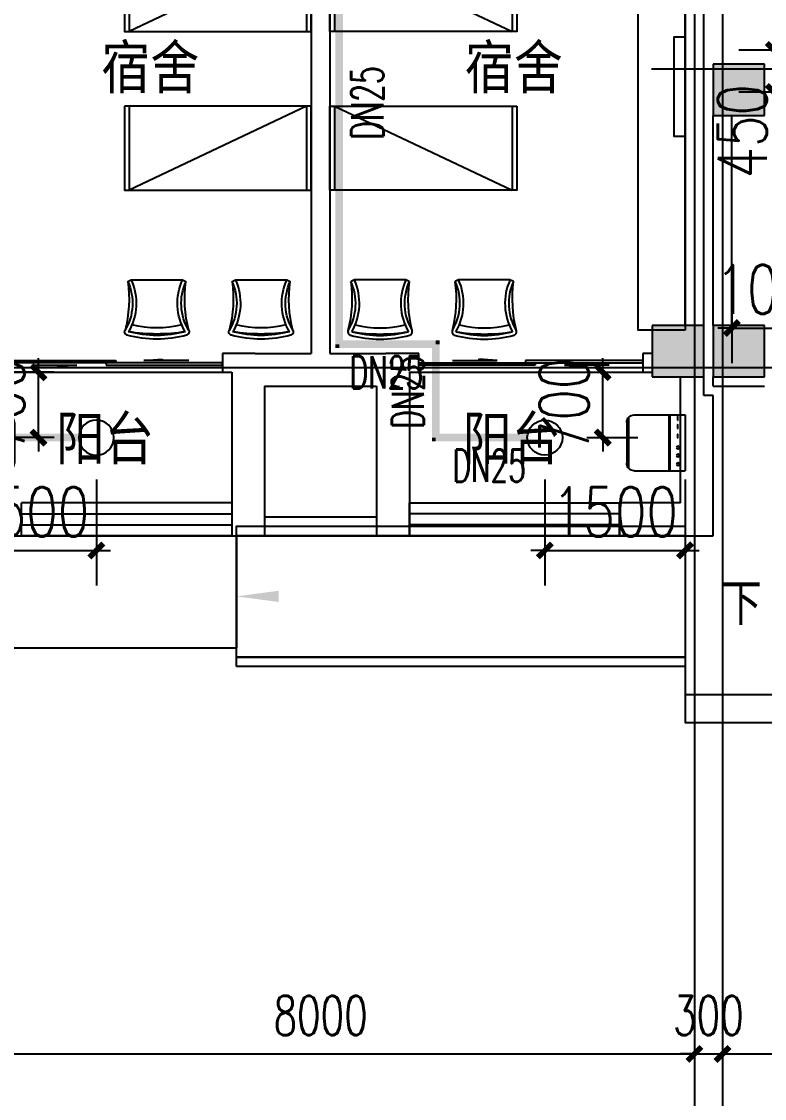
# Model space of a CAD drawing. Extents: x 0 to 2838408, y -923048 to 203859.
# Drawn here: x 2722063 to 2730013, y -275318 to -263787 of the extents above; entities that cross this region are included whole.
import ezdxf

# ---------------------------------------------------------------- set-up
doc = ezdxf.new("R2010")
doc.units = 0
doc.header["$LTSCALE"] = 1000
doc.layers.add('A-ANNO-IDEN', color=3, linetype='Continuous', lineweight=0)
doc.layers.add('A-ANNO-TXT', color=7, linetype='Continuous', lineweight=0, plot=False)
for name, color, linetype in [('A-Fixt', 81, 'Continuous'), ('AXIS', 3, 'Continuous'), ('COLUMN', 9, 'Continuous'), ('DIM_喷淋', 3, 'Continuous'), ('DOTE', 8, 'Continuous'), ('E2-栏杆', 92, 'Continuous'), ('E2-楼梯、坡道', 52, 'Continuous'), ('EQUIP_喷头', 7, 'Continuous'), ('GROUND', 2, 'Continuous'), ('PIPE-喷淋', 6, 'Continuous'), ('PUB_HATCH', 8, 'Continuous'), ('PUB_TEXT', 7, 'Continuous'), ('TEXT_喷淋', 7, 'Continuous'), ('TWT_DIM', 3, 'Continuous'), ('WALL', 9, 'Continuous'), ('WINDOW', 4, 'Continuous'), ('XREF', 8, 'Continuous'), ('配景', 3, 'Continuous')]:
    doc.layers.add(name, color=color, linetype=linetype)
doc.styles.add('-黑体_T3', font='', dxfattribs={"width": 0.8})
doc.styles.add('_TCH_DIM_T3', font='SIMPLEX', dxfattribs={"width": 0.75, "bigfont": 'HZTXT'})
doc.styles.add('_TWT_PIPEDN', font='SIMPLEX', dxfattribs={"width": 0.8, "height": 2.3, "bigfont": 'HZTXT'})
doc.styles.add('A_DIM_T3', font='SIMPLEX', dxfattribs={"width": 0.7, "bigfont": 'HZ'})
doc.styles.get("Standard").update_dxf_attribs({"font": 'geniso.shx', "bigfont": 'hztxt.shx'})
doc.styles.get('-黑体_T3').set_extended_font_data('SimHei')
doc.dimstyles.new('_TCH_ARCH&&150', dxfattribs={"dimtxt": 420, "dimasz": 150, "dimexe": 375, "dimexo": 450, "dimgap": 202.5, "dimtad": 1, "dimdec": 0, "dimzin": 0, "dimdsep": 46, "dimtxsty": 'A_DIM_T3', "dimblk": 'ARCHTICK', "dimcen": 0.09, "dimclrt": 7, "dimazin": 2, "dimtfac": 1, "dimtdec": 0, "dimtix": 1, "dimtmove": 2, "dimatfit": 3, "dimfxl": 150, "dimtolj": 1, "dimtzin": 0, "dimarcsym": 0})
doc.dimstyles.new('_TWT_ARCH&&150', dxfattribs={"dimtxt": 525, "dimasz": 150, "dimexe": 375, "dimexo": 450, "dimgap": 150, "dimtad": 1, "dimdec": 0, "dimzin": 0, "dimdsep": 46, "dimtxsty": '_TCH_DIM_T3', "dimblk": 'ARCHTICK', "dimcen": 0.09, "dimclrt": 7, "dimazin": 2, "dimtfac": 1, "dimtdec": 0, "dimtix": 1, "dimtmove": 2, "dimatfit": 3, "dimfxl": 1, "dimtolj": 1, "dimtzin": 0, "dimarcsym": 0})

# ---------------------------------------------------------------- blocks, each defined once
blk = doc.blocks.new('单人床')
at = {"layer": 'A-Fixt'}
for p, q in [((47774, 13973), (48674, 13973)), ((47774, 12073), (48674, 13973)), ((47774, 12073), (48674, 12073))]:
    blk.add_line(p, q, dxfattribs=at)
blk.add_lwpolyline([(47774, 14023), (48674, 14023), (48674, 12023), (47774, 12023), (47774, 14023)], dxfattribs=at)
blk = doc.blocks.new('CH_AP01')
for p, q in [((-311, 17), (-275, 0)), ((-275, 0), (275, 0)), ((275, 0), (311, 17))]:
    blk.add_line(p, q)
for centre, radius, start, end in [((-307, 555), 37.8, 100.1859, 202.8359), ((0, -579), 1213, 74.7104, 105.2896), ((0, -579), 1173, 75.0287, 104.9713), ((0, -1278), 1857, 80.611, 99.389), ((307, 555), 37.8, 337.1641, 79.8141), ((-1658, 202), 1360, 352.1659, 14.4283), ((-824, 250), 563, 335.5038, 31.0903), ((-824, 250), 603, 335.5038, 30.2691), ((0, -579), 1093, 75.8767, 104.1233), ((824, 250), 603, 149.7309, 204.4962), ((824, 250), 563, 148.9097, 204.4962), ((1658, 202), 1360, 165.5717, 187.8341)]:
    blk.add_arc(centre, radius, start, end)
blk = doc.blocks.new('A$C61295E98')
at = {"color": 3}
for p, q in [((544, 598), (0, 598)), ((0, 598), (0, 0)), ((161, 598), (161, 0)), ((170, 0), (170, 598)), ((603, 572), (603, 26)), ((624, 518), (624, 80)), ((544, 0), (0, 0))]:
    blk.add_line(p, q, dxfattribs=at)
for points in [[(82, 540), (75, 540), (75, 577), (82, 577)], [(82, 453), (75, 453), (75, 490), (82, 490)], [(82, 353), (75, 353), (75, 389), (82, 389)]]:
    blk.add_lwpolyline(points, close=True, dxfattribs=at)
for centre in [(74, 250), (74, 164), (74, 71)]:
    blk.add_circle(centre, 15.7, dxfattribs=at)
for centre, start, end in [((544, 518), 360, 90), ((544, 80), 270, 0)]:
    blk.add_arc(centre, 80, start, end, dxfattribs=at)
blk = doc.blocks.new('宿舍')
at = {"layer": 'A-Fixt'}
for p, q in [((47854, 13802), (48354, 15702)), ((48354, 13802), (47854, 15702)), ((47854, 13802), (48354, 13802))]:
    blk.add_line(p, q, dxfattribs=at)
for points in [[(47854, 8602), (48354, 8602), (48354, 15702), (47854, 15702)], [(47854, 10676), (47970, 10676), (47970, 11743), (47854, 11743)]]:
    blk.add_lwpolyline(points, close=True, dxfattribs=at)
at = {"xscale": -1, "rotation": 90}
for p in [(63677, 60475), (63677, 58775)]:
    blk.add_blockref('单人床', p, dxfattribs=at)
at = {"layer": 'A-Fixt', "xscale": -1, "rotation": 180}
for p in [(50002, 9140), (51117, 9140)]:
    blk.add_blockref('CH_AP01', p, dxfattribs=at)
at = {"layer": '配景', "color": 252}
blk.add_blockref('A$C61295E98', (47854, 7097), dxfattribs=at)
blk = doc.blocks.new('_ArchTick')
at = {"color": 0, "linetype": 'ByBlock', "const_width": 0.4}
blk.add_lwpolyline([(-0.5, -0.5), (0.5, 0.5)], dxfattribs=at)
blk = doc.blocks.new('*D841')
at = {"layer": 'AXIS', "color": 0, "lineweight": -2, "transparency": 16777216}
for p, q in [((2385217, -271542), (2385217, -275217)), ((2393217, -271542), (2393217, -275217)), ((2385217, -274842), (2393217, -274842))]:
    blk.add_line(p, q, dxfattribs=at)
at = {"layer": 'Defpoints', "color": 0, "transparency": 16777216}
for p in [(2385217, -271092), (2393217, -271092), (2393217, -274842)]:
    blk.add_point(p, dxfattribs=at)
at = {"layer": 'AXIS', "color": 0, "lineweight": -2, "transparency": 16777216, "xscale": 150, "yscale": 150, "zscale": 150, "rotation": 180}
blk.add_blockref('_ArchTick', (2385217, -274842), dxfattribs=at)
at = {"layer": 'AXIS', "color": 0, "lineweight": -2, "transparency": 16777216, "xscale": 150, "yscale": 150, "zscale": 150}
blk.add_blockref('_ArchTick', (2393217, -274842), dxfattribs=at)
at = {"layer": 'AXIS', "color": 7, "transparency": 16777216, "insert": (2389217, -274430), "char_height": 420, "attachment_point": 5, "style": 'A_DIM_T3'}
blk.add_mtext('\\A1;8000', dxfattribs=at)
blk = doc.blocks.new('*D842')
at = {"layer": 'AXIS', "color": 0, "lineweight": -2, "transparency": 16777216}
for p, q in [((2393217, -271542), (2393217, -275217)), ((2393517, -271542), (2393517, -275217)), ((2393217, -274842), (2393067, -274842)), ((2393217, -274842), (2393517, -274842)), ((2393517, -274842), (2393667, -274842))]:
    blk.add_line(p, q, dxfattribs=at)
at = {"layer": 'Defpoints', "color": 0, "transparency": 16777216}
for p in [(2393217, -271092), (2393517, -271092), (2393517, -274842)]:
    blk.add_point(p, dxfattribs=at)
at = {"layer": 'AXIS', "color": 0, "lineweight": -2, "transparency": 16777216, "xscale": 150, "yscale": 150, "zscale": 150}
blk.add_blockref('_ArchTick', (2393217, -274842), dxfattribs=at)
at = {"layer": 'AXIS', "color": 0, "lineweight": -2, "transparency": 16777216, "xscale": 150, "yscale": 150, "zscale": 150, "rotation": 180}
blk.add_blockref('_ArchTick', (2393517, -274842), dxfattribs=at)
at = {"layer": 'AXIS', "color": 7, "transparency": 16777216, "insert": (2393367, -274430), "char_height": 420, "attachment_point": 5, "style": 'A_DIM_T3'}
blk.add_mtext('\\A1;300', dxfattribs=at)
blk = doc.blocks.new('*D843')
at = {"layer": 'AXIS', "color": 0, "lineweight": -2, "transparency": 16777216}
for p, q in [((2393517, -271542), (2393517, -275217)), ((2401217, -271542), (2401217, -275217)), ((2393517, -274842), (2401217, -274842))]:
    blk.add_line(p, q, dxfattribs=at)
at = {"layer": 'Defpoints', "color": 0, "transparency": 16777216}
for p in [(2393517, -271092), (2401217, -271092), (2401217, -274842)]:
    blk.add_point(p, dxfattribs=at)
at = {"layer": 'AXIS', "color": 0, "lineweight": -2, "transparency": 16777216, "xscale": 150, "yscale": 150, "zscale": 150, "rotation": 180}
blk.add_blockref('_ArchTick', (2393517, -274842), dxfattribs=at)
at = {"layer": 'AXIS', "color": 0, "lineweight": -2, "transparency": 16777216, "xscale": 150, "yscale": 150, "zscale": 150}
blk.add_blockref('_ArchTick', (2401217, -274842), dxfattribs=at)
at = {"layer": 'AXIS', "color": 7, "transparency": 16777216, "insert": (2397367, -274430), "char_height": 420, "attachment_point": 5, "style": 'A_DIM_T3'}
blk.add_mtext('\\A1;7700', dxfattribs=at)
blk = doc.blocks.new('$WINLIB2D$00000001')
at = {"color": 0}
for points in [[(-0.5, 0.5), (-0.5, -0.5)], [(-0.5, 0.5), (0.5, 0.5)], [(0.5, -0.5), (0.5, 0.5)], [(0.5, 0.1667), (-0.5, 0.1667)], [(0.5, -0.1667), (-0.5, -0.1667)], [(-0.5, -0.5), (0.5, -0.5)]]:
    blk.add_lwpolyline(points, dxfattribs=at)
blk = doc.blocks.new('$DorLib2D$00000131')
at = {"color": 0, "linetype": 'Continuous'}
for p, q in [((0.15, 0.125), (0.2319, 0.1973)), ((0.2319, 0.1973), (0.2319, 0.125)), ((-0.5, 0.125), (-0.5, 0)), ((0.0192, 0.125), (-0.5, 0.125)), ((0.0192, 0), (0.0192, 0.125)), ((0.35, 0.125), (0.15, 0.125)), ((-0.5, 0), (0.0192, 0)), ((-0.024, 0), (0.5, 0)), ((-0.024, -0.125), (-0.024, 0)), ((0.5, 0), (0.5, -0.125)), ((-0.35, -0.125), (-0.15, -0.125)), ((-0.2319, -0.1973), (-0.2319, -0.125)), ((-0.15, -0.125), (-0.2319, -0.1973)), ((0.5, -0.125), (-0.024, -0.125))]:
    blk.add_line(p, q, dxfattribs=at)
blk = doc.blocks.new('*D1361')
at = {"layer": 'Defpoints', "color": 0, "linetype": 'ByBlock', "transparency": 16777216}
for p in [(2721363, -268242), (2722863, -268242), (2722863, -269450)]:
    blk.add_point(p, dxfattribs=at)
at = {"layer": 'TWT_DIM', "color": 0, "linetype": 'ByBlock', "lineweight": -2, "transparency": 16777216}
for p, q in [((2721363, -268692), (2721363, -269825)), ((2722863, -268692), (2722863, -269825)), ((2721363, -269450), (2721213, -269450)), ((2721363, -269450), (2722863, -269450)), ((2722863, -269450), (2723013, -269450))]:
    blk.add_line(p, q, dxfattribs=at)
at = {"layer": 'TWT_DIM', "color": 0, "linetype": 'ByBlock', "lineweight": -2, "transparency": 16777216, "xscale": 150, "yscale": 150, "zscale": 150}
blk.add_blockref('_ArchTick', (2721363, -269450), dxfattribs=at)
at = {"layer": 'TWT_DIM', "color": 0, "linetype": 'ByBlock', "lineweight": -2, "transparency": 16777216, "xscale": 150, "yscale": 150, "zscale": 150, "rotation": 180}
blk.add_blockref('_ArchTick', (2722863, -269450), dxfattribs=at)
at = {"layer": 'TWT_DIM', "color": 7, "linetype": 'ByBlock', "transparency": 16777216, "insert": (2722113, -269037), "char_height": 525, "attachment_point": 5, "style": '_TCH_DIM_T3'}
blk.add_mtext('\\A1;1500', dxfattribs=at)
blk = doc.blocks.new('*D1362')
at = {"layer": 'Defpoints', "color": 0, "linetype": 'ByBlock', "transparency": 16777216}
for p in [(2722244, -267542), (2722863, -267542), (2722863, -268242)]:
    blk.add_point(p, dxfattribs=at)
at = {"layer": 'TWT_DIM', "color": 0, "linetype": 'ByBlock', "lineweight": -2, "transparency": 16777216}
for p, q in [((2722244, -267542), (2722244, -267392)), ((2722413, -267542), (2721869, -267542)), ((2722244, -268242), (2722244, -267542)), ((2722413, -268242), (2721869, -268242)), ((2722244, -268242), (2722244, -268392))]:
    blk.add_line(p, q, dxfattribs=at)
at = {"layer": 'TWT_DIM', "color": 0, "linetype": 'ByBlock', "lineweight": -2, "transparency": 16777216, "xscale": 150, "yscale": 150, "zscale": 150}
for p, rotation in [((2722244, -267542), 270), ((2722244, -268242), 90)]:
    blk.add_blockref('_ArchTick', p, dxfattribs=dict(at, rotation=rotation))
at = {"layer": 'TWT_DIM', "color": 7, "linetype": 'ByBlock', "transparency": 16777216, "insert": (2721831, -267892), "char_height": 525, "attachment_point": 5, "rotation": 90, "style": '_TCH_DIM_T3'}
blk.add_mtext('\\A1;700', dxfattribs=at)
blk = doc.blocks.new('*D1380')
at = {"layer": 'Defpoints', "color": 0, "linetype": 'ByBlock', "transparency": 16777216}
for p in [(2727663, -268242), (2729163, -268242), (2729163, -269450)]:
    blk.add_point(p, dxfattribs=at)
at = {"layer": 'TWT_DIM', "color": 0, "linetype": 'ByBlock', "lineweight": -2, "transparency": 16777216}
for p, q in [((2727663, -268692), (2727663, -269825)), ((2729163, -268692), (2729163, -269825)), ((2727663, -269450), (2727513, -269450)), ((2727663, -269450), (2729163, -269450)), ((2729163, -269450), (2729313, -269450))]:
    blk.add_line(p, q, dxfattribs=at)
at = {"layer": 'TWT_DIM', "color": 0, "linetype": 'ByBlock', "lineweight": -2, "transparency": 16777216, "xscale": 150, "yscale": 150, "zscale": 150}
blk.add_blockref('_ArchTick', (2727663, -269450), dxfattribs=at)
at = {"layer": 'TWT_DIM', "color": 0, "linetype": 'ByBlock', "lineweight": -2, "transparency": 16777216, "xscale": 150, "yscale": 150, "zscale": 150, "rotation": 180}
blk.add_blockref('_ArchTick', (2729163, -269450), dxfattribs=at)
at = {"layer": 'TWT_DIM', "color": 7, "linetype": 'ByBlock', "transparency": 16777216, "insert": (2728413, -269037), "char_height": 525, "attachment_point": 5, "style": '_TCH_DIM_T3'}
blk.add_mtext('\\A1;1500', dxfattribs=at)
blk = doc.blocks.new('*D1381')
at = {"layer": 'Defpoints', "color": 0, "linetype": 'ByBlock', "transparency": 16777216}
for p in [(2727663, -267542), (2728282, -267542), (2727663, -268242)]:
    blk.add_point(p, dxfattribs=at)
at = {"layer": 'TWT_DIM', "color": 0, "linetype": 'ByBlock', "lineweight": -2, "transparency": 16777216}
for p, q in [((2728282, -267542), (2728282, -267392)), ((2728113, -267542), (2728657, -267542)), ((2728282, -268242), (2728282, -267542)), ((2728113, -268242), (2728657, -268242)), ((2728282, -268242), (2728282, -268392))]:
    blk.add_line(p, q, dxfattribs=at)
at = {"layer": 'TWT_DIM', "color": 0, "linetype": 'ByBlock', "lineweight": -2, "transparency": 16777216, "xscale": 150, "yscale": 150, "zscale": 150}
for p, rotation in [((2728282, -267542), 270), ((2728282, -268242), 90)]:
    blk.add_blockref('_ArchTick', p, dxfattribs=dict(at, rotation=rotation))
at = {"layer": 'TWT_DIM', "color": 7, "linetype": 'ByBlock', "transparency": 16777216, "insert": (2727869, -267892), "char_height": 525, "attachment_point": 5, "rotation": 90, "style": '_TCH_DIM_T3'}
blk.add_mtext('\\A1;700', dxfattribs=at)
blk = doc.blocks.new('*D3032')
at = {"layer": 'Defpoints', "color": 0, "linetype": 'ByBlock', "transparency": 16777216}
for p in [(2729663, -265992), (2730663, -265992), (2730663, -267069)]:
    blk.add_point(p, dxfattribs=at)
at = {"layer": 'DIM_喷淋', "color": 0, "linetype": 'ByBlock', "lineweight": -2, "transparency": 16777216}
for p, q in [((2729663, -266442), (2729663, -267444)), ((2730663, -266442), (2730663, -267444)), ((2729663, -267069), (2729513, -267069)), ((2729663, -267069), (2730663, -267069)), ((2730663, -267069), (2730813, -267069))]:
    blk.add_line(p, q, dxfattribs=at)
at = {"layer": 'DIM_喷淋', "color": 0, "linetype": 'ByBlock', "lineweight": -2, "transparency": 16777216, "xscale": 150, "yscale": 150, "zscale": 150}
blk.add_blockref('_ArchTick', (2729663, -267069), dxfattribs=at)
at = {"layer": 'DIM_喷淋', "color": 0, "linetype": 'ByBlock', "lineweight": -2, "transparency": 16777216, "xscale": 150, "yscale": 150, "zscale": 150, "rotation": 180}
blk.add_blockref('_ArchTick', (2730663, -267069), dxfattribs=at)
at = {"layer": 'DIM_喷淋', "color": 7, "linetype": 'ByBlock', "transparency": 16777216, "insert": (2730163, -266656), "char_height": 525, "attachment_point": 5, "style": '_TCH_DIM_T3'}
blk.add_mtext('\\A1;1000', dxfattribs=at)
blk = doc.blocks.new('*D3051')
at = {"layer": 'Defpoints', "color": 0, "linetype": 'ByBlock', "transparency": 16777216}
for p in [(2730113, -261392), (2730663, -261392), (2730663, -264092)]:
    blk.add_point(p, dxfattribs=at)
at = {"layer": 'DIM_喷淋', "color": 0, "linetype": 'ByBlock', "lineweight": -2, "transparency": 16777216}
for p, q in [((2730213, -261392), (2729738, -261392)), ((2730113, -264092), (2730113, -261392)), ((2730213, -264092), (2729738, -264092))]:
    blk.add_line(p, q, dxfattribs=at)
at = {"layer": 'DIM_喷淋', "color": 0, "linetype": 'ByBlock', "lineweight": -2, "transparency": 16777216, "xscale": 150, "yscale": 150, "zscale": 150}
for p, rotation in [((2730113, -261392), 90), ((2730113, -264092), 270)]:
    blk.add_blockref('_ArchTick', p, dxfattribs=dict(at, rotation=rotation))
at = {"layer": 'DIM_喷淋', "color": 7, "linetype": 'ByBlock', "transparency": 16777216, "insert": (2729700, -262742), "char_height": 525, "attachment_point": 5, "rotation": 90, "style": '_TCH_DIM_T3'}
blk.add_mtext('\\A1;2700', dxfattribs=at)
blk = doc.blocks.new('*D3052')
at = {"layer": 'Defpoints', "color": 0, "linetype": 'ByBlock', "transparency": 16777216}
for p in [(2730113, -264092), (2730663, -264092), (2730663, -264542)]:
    blk.add_point(p, dxfattribs=at)
at = {"layer": 'DIM_喷淋', "color": 0, "linetype": 'ByBlock', "lineweight": -2, "transparency": 16777216}
for p, q in [((2730213, -264092), (2729738, -264092)), ((2730113, -264542), (2730113, -264092)), ((2730213, -264542), (2729738, -264542))]:
    blk.add_line(p, q, dxfattribs=at)
at = {"layer": 'DIM_喷淋', "color": 0, "linetype": 'ByBlock', "lineweight": -2, "transparency": 16777216, "xscale": 150, "yscale": 150, "zscale": 150}
for p, rotation in [((2730113, -264092), 90), ((2730113, -264542), 270)]:
    blk.add_blockref('_ArchTick', p, dxfattribs=dict(at, rotation=rotation))
at = {"layer": 'DIM_喷淋', "color": 7, "linetype": 'ByBlock', "transparency": 16777216, "insert": (2729775, -264962), "char_height": 525, "attachment_point": 5, "rotation": 90, "style": '_TCH_DIM_T3'}
blk.add_mtext('\\A1;450', dxfattribs=at)
blk = doc.blocks.new('$TwtSys$00000125')
blk.add_circle((0, 0, 0), 1)
blk = doc.blocks.new('1F1')
at = {"layer": 'PUB_HATCH'}
for points in [[(2393966.7, -264242.2), (2393416.7, -264242.2), (2393416.7, -264792.2), (2393966.7, -264792.2)], [(2393316.7, -267042.2), (2392766.7, -267042.2), (2392766.7, -267592.2), (2393316.7, -267592.2)], [(2393966.7, -267042.2), (2393416.7, -267042.2), (2393416.7, -267592.2), (2393966.7, -267592.2)]]:
    blk.add_hatch(color=256, dxfattribs=at).paths.add_polyline_path(points)
at = {"layer": 'A-ANNO-IDEN'}
blk.add_lwpolyline([(2393350.3, -269942.2, 0, 0, 0), (2388316.7, -269942.2, 0, 120, 0), (2388766.7, -269942.2, 0, 0, 0)], format="xyseb", dxfattribs=at)
at = {"layer": 'AXIS'}
for p, q in [((2393216.7, -271092.2), (2393216.7, -277092.2)), ((2393516.7, -271092.2), (2393516.7, -277092.2))]:
    blk.add_line(p, q, dxfattribs=at)
at = {"layer": 'COLUMN'}
for p, q in [((2393966.7, -264242.2), (2393416.7, -264242.2)), ((2393416.7, -264242.2), (2393416.7, -264792.2)), ((2393966.7, -264792.2), (2393966.7, -264242.2)), ((2393416.7, -264792.2), (2393966.7, -264792.2)), ((2393316.7, -267042.2), (2392766.7, -267042.2)), ((2392766.7, -267042.2), (2392766.7, -267592.2)), ((2393316.7, -267592.2), (2393316.7, -267042.2)), ((2393966.7, -267042.2), (2393416.7, -267042.2)), ((2393416.7, -267042.2), (2393416.7, -267592.2)), ((2393966.7, -267592.2), (2393966.7, -267042.2)), ((2392766.7, -267592.2), (2393316.7, -267592.2)), ((2393416.7, -267592.2), (2393966.7, -267592.2))]:
    blk.add_line(p, q, dxfattribs=at)
at = {"layer": 'DOTE'}
for p, q in [((2393216.7, -187892.2), (2393216.7, -271092.2)), ((2393516.7, -187892.2), (2393516.7, -271092.2)), ((2392758.5, -264292.2), (2405723.1, -264292.2)), ((2343216.7, -267492.2), (2453916.7, -267492.2))]:
    blk.add_line(p, q, dxfattribs=at)
at = {"layer": 'E2-栏杆'}
for points in [[(2388616.7, -269092.2), (2389816.7, -269092.2)], [(2388616.7, -269192.2), (2389816.7, -269192.2)]]:
    blk.add_lwpolyline(points, dxfattribs=at)
at = {"layer": 'E2-楼梯、坡道'}
for points in [[(2388316.7, -269292.2), (2388316.7, -269192.2), (2393116.7, -269192.2), (2393116.7, -269292.2)], [(2393116.7, -270592.2), (2388316.7, -270592.2), (2388316.7, -269292.2), (2393116.7, -269292.2)], [(2388316.7, -270692.2), (2388316.7, -270592.2), (2393116.7, -270592.2), (2393116.7, -270692.2)]]:
    blk.add_lwpolyline(points, close=True, dxfattribs=at)
for points in [[(2393116.7, -270692.2), (2393116.7, -270992.2), (2404716.7, -270992.2), (2404716.7, -270692.2)], [(2393116.7, -270992.2), (2393116.7, -271292.2), (2404716.7, -271292.2), (2404716.7, -270692.2)]]:
    blk.add_lwpolyline(points, dxfattribs=at)
at = {"layer": 'GROUND'}
for p, q in [((2344916.7, -269292.2), (2388316.7, -269292.2)), ((2388316.7, -269292.2), (2388316.7, -270492.2)), ((2343716.7, -270492.2), (2388316.7, -270492.2))]:
    blk.add_line(p, q, dxfattribs=at)
at = {"layer": 'WALL'}
for p, q in [((2389116.7, -262392.2), (2389116.7, -267342.2)), ((2389316.7, -262392.2), (2389316.7, -267342.2)), ((2393116.7, -267042.2), (2393116.7, -262392.2)), ((2393316.7, -267042.2), (2393316.7, -262392.2)), ((2393416.7, -267042.2), (2393416.7, -264792.2)), ((2393616.7, -267042.2), (2393616.7, -264792.2)), ((2388516.7, -267342.2), (2388166.7, -267342.2)), ((2388166.7, -267342.2), (2388166.7, -267542.2)), ((2388516.7, -267342.2), (2389116.7, -267342.2)), ((2389316.7, -267342.2), (2389916.7, -267342.2)), ((2390266.7, -267342.2), (2389916.7, -267342.2)), ((2390266.7, -267542.2), (2390266.7, -267342.2)), ((2392766.7, -267342.2), (2392666.7, -267342.2)), ((2392666.7, -267342.2), (2392666.7, -267542.2)), ((2388166.7, -267542.2), (2388266.7, -267542.2)), ((2388266.7, -267542.2), (2388266.7, -268942.2)), ((2390166.7, -267542.2), (2390266.7, -267542.2)), ((2390166.7, -267542.2), (2390166.7, -268942.2)), ((2392666.7, -267542.2), (2392766.7, -267542.2)), ((2393066.7, -267792.2), (2393066.7, -267592.2)), ((2393316.7, -267792.2), (2393316.7, -267592.2)), ((2393416.7, -267692.2), (2393416.7, -267592.2)), ((2388616.7, -267692.2), (2389216.7, -267692.2)), ((2388616.7, -267692.2), (2388616.7, -269292.2)), ((2389216.7, -267692.2), (2389816.7, -267692.2)), ((2389816.7, -267692.2), (2389816.7, -269292.2)), ((2393416.7, -267692.2), (2393966.7, -267692.2)), ((2393066.7, -268942.2), (2393066.7, -267792.2)), ((2393416.7, -267792.2), (2393316.7, -267792.2)), ((2393416.7, -269292.2), (2393416.7, -267792.2)), ((2388266.7, -268942.2), (2388266.7, -269292.2)), ((2390166.7, -269292.2), (2390166.7, -268942.2)), ((2393066.7, -268942.2), (2392416.7, -268942.2)), ((2392416.7, -268942.2), (2392416.7, -269292.2)), ((2388266.7, -269292.2), (2388616.7, -269292.2)), ((2389816.7, -269292.2), (2390166.7, -269292.2)), ((2392416.7, -269292.2), (2393416.7, -269292.2))]:
    blk.add_line(p, q, dxfattribs=at)
at = {"layer": 'WINDOW'}
for p, q in [((2385766.7, -267542.2), (2388166.7, -267542.2)), ((2390266.7, -267542.2), (2392666.7, -267542.2))]:
    blk.add_line(p, q, dxfattribs=at)
blk.add_blockref('宿舍', (2337462.9, -275693.9))
at = {"xscale": -1}
blk.add_blockref('宿舍', (2440970.6, -275693.9), dxfattribs=at)
at = {"layer": 'WINDOW'}
for name, p, xscale, yscale, zscale in [('$DorLib2D$00000131', (2386966.7, -267442.2), -2400, -200, -2400), ('$DorLib2D$00000131', (2391466.7, -267442.2), 2400, -200, 2400), ('$WINLIB2D$00000001', (2387141.7, -269117.2), -2249.999999993481, 350, -2249.999999993481), ('$WINLIB2D$00000001', (2391291.7, -269117.2), 2249.999999993481, 350, 2249.999999993481)]:
    blk.add_blockref(name, p, dxfattribs=dict(at, xscale=xscale, yscale=yscale, zscale=zscale))
at = {"layer": 'A-ANNO-TXT', "color": 7, "style": '-黑体_T3', "width": 0.8}
blk.add_text('下', height=394.3, dxfattribs=at).set_placement((2393507.8, -270204.7))
at = {"layer": 'PUB_TEXT'}
for s, p in [('宿舍', (2386869.2, -264556)), ('宿舍', (2390759.2, -264556)), ('阳台', (2386384.5, -268530.2)), ('阳台', (2390737.8, -268530.2))]:
    blk.add_text(s, height=525, dxfattribs=at).set_placement(p)
at = {"layer": 'AXIS'}
for p1, p2, picture, middle in [((2385216.7, -271092.2), (2393216.7, -271092.2), '*D841', (2389216.7, -274429.7)), ((2393216.7, -271092.2), (2393516.7, -271092.2), '*D842', (2393366.7, -274429.7)), ((2393516.7, -271092.2), (2401216.7, -271092.2), '*D843', (2397366.7, -274429.7))]:
    dim = blk.add_aligned_dim(p1=p1, p2=p2, distance=-3750, dimstyle='_TCH_ARCH&&150', dxfattribs=at)
    dim.commit()
    dim.dimension.update_dxf_attribs({"geometry": picture, "text_midpoint": middle})

msp = doc.modelspace()

# ---------------------------------------------------------------- hatches: boundary and pattern name
at = {"layer": 'PIPE-喷淋', "linetype": 'ByBlock'}
for points in [[(2725462.5, -267242.2), (2725421.3, -267242.2), (2725421.3, -267283.4)], [(2725462.5, -267242.2), (2725462.5, -267283.4), (2725421.3, -267283.4)], [(2726495.8, -267242.2), (2726537, -267242.2), (2726537, -267200.9)], [(2726495.8, -267242.2), (2726495.8, -267200.9), (2726537, -267200.9)], [(2726495.8, -268242.2), (2726454.5, -268242.2), (2726454.5, -268283.4)], [(2726495.8, -268242.2), (2726495.8, -268283.4), (2726454.5, -268283.4)]]:
    msp.add_hatch(color=256, dxfattribs=at).paths.add_polyline_path(points)

# ---------------------------------------------------------------- linework, layer by layer
at = {"layer": 'PIPE-喷淋', "linetype": 'ByBlock', "ltscale": 1.5, "const_width": 82.5}
for points in [[(2725462.5, -262052.7), (2725462.5, -267242.2)], [(2725462.5, -267242.2), (2726495.8, -267242.2)], [(2726495.8, -267242.2), (2726495.8, -268242.2)], [(2719850, -268242.2), (2722675, -268242.2)], [(2726495.8, -268242.2), (2727475, -268242.2)]]:
    msp.add_lwpolyline(points, dxfattribs=at)

# ---------------------------------------------------------------- block references
at = {"layer": 'EQUIP_喷头', "linetype": 'ByBlock', "xscale": 187.5, "yscale": -187.5, "zscale": 187.5}
msp.add_blockref('$TwtSys$00000125', (2722862.5, -268242.2), dxfattribs=at)
at = {"layer": 'EQUIP_喷头', "linetype": 'ByBlock', "xscale": 187.5, "yscale": 187.5, "zscale": 187.5, "rotation": 180}
msp.add_blockref('$TwtSys$00000125', (2727662.5, -268242.2), dxfattribs=at)
at = {"layer": 'XREF'}
msp.add_blockref('1F1', (336045.8, 0), dxfattribs=at)

# ---------------------------------------------------------------- texts
at = {"layer": 'TEXT_喷淋', "color": 251, "linetype": 'ByBlock', "style": '_TWT_PIPEDN', "width": 0.64}
for p in [(2725935, -265052.2), (2726368.3, -268147)]:
    msp.add_text('DN25', height=345, rotation=90, dxfattribs=at).set_placement(p)
for p in [(2725574.4, -267714.7), (2726674.4, -268714.7)]:
    msp.add_text('DN25', height=345, dxfattribs=at).set_placement(p)

# ---------------------------------------------------------------- dimensions: what is measured, and where the dimension line sits
at = {"layer": 'DIM_喷淋', "linetype": 'ByBlock'}
for p1, p2, distance, picture, middle in [((2730662.5, -264092.2), (2730662.5, -261392.2), 550, '*D3051', (2729700, -262742.2)), ((2729662.5, -265992.2), (2730662.5, -265992.2), -1076.7, '*D3032', (2730162.5, -266656.4))]:
    dim = msp.add_aligned_dim(p1=p1, p2=p2, distance=distance, dimstyle='_TWT_ARCH&&150', dxfattribs=at)
    dim.commit()
    dim.dimension.update_dxf_attribs({"geometry": picture, "text_midpoint": middle})
dim = msp.add_linear_dim(base=(2730112.5, -264092.2), p1=(2730662.5, -264542.2), p2=(2730662.5, -264092.2), angle=90, dimstyle='_TWT_ARCH&&150', dxfattribs=at)
dim.commit()
dim.dimension.update_dxf_attribs({"geometry": '*D3052', "text_midpoint": (2729775, -264962.2), "dimtype": 129})
at = {"layer": 'TWT_DIM', "linetype": 'ByBlock'}
for p1, p2, distance, picture, middle in [((2722862.5, -268242.2), (2722862.5, -267542.2), 619, '*D1362', (2721831, -267892.2)), ((2727662.5, -268242.2), (2727662.5, -267542.2), -619, '*D1381', (2727869, -267892.2)), ((2721362.5, -268242.2), (2722862.5, -268242.2), -1207.4, '*D1361', (2722112.5, -269037.1)), ((2727662.5, -268242.2), (2729162.5, -268242.2), -1207.4, '*D1380', (2728412.5, -269037.1))]:
    dim = msp.add_aligned_dim(p1=p1, p2=p2, distance=distance, dimstyle='_TWT_ARCH&&150', dxfattribs=at)
    dim.commit()
    dim.dimension.update_dxf_attribs({"geometry": picture, "text_midpoint": middle})

doc.saveas('drawing.dxf')
